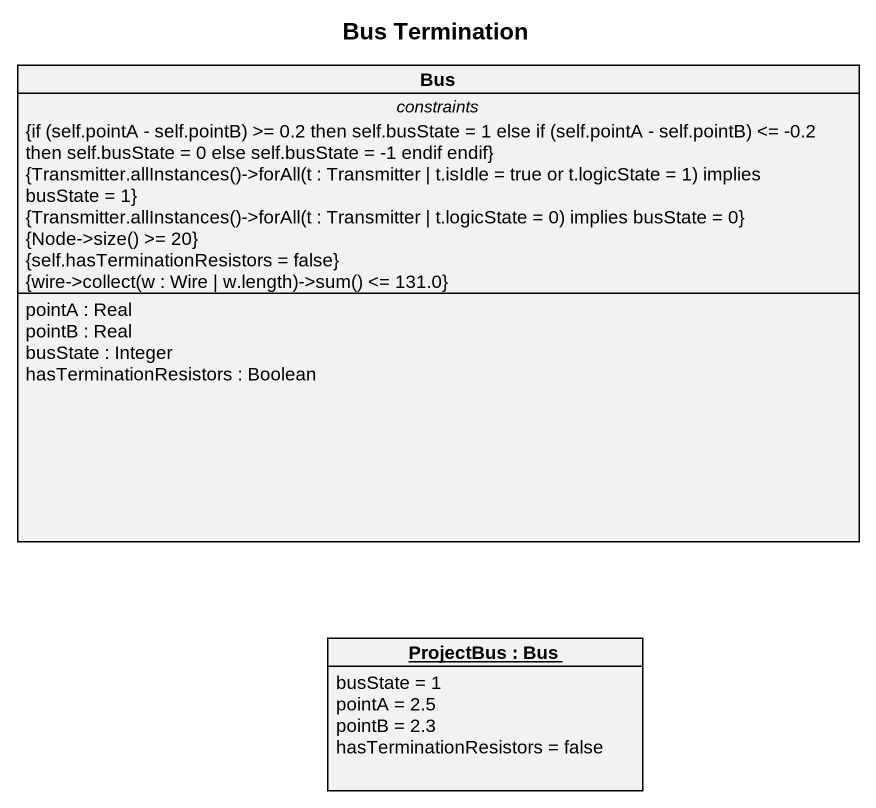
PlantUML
@startuml
title Bus Termination
hide circle
hide empty members
class Bus {
  -- constraints --
  {field} {if (self.pointA - self.pointB) >= 0.2 then self.busState = 1 else if (self.pointA - self.pointB) <= -0.2 then self.busState = 0 else self.busState = -1 endif endif}
  {field} {Transmitter.allInstances()->forAll(t : Transmitter | t.isIdle = true or t.logicState = 1) implies busState = 1}
  {field} {Transmitter.allInstances()->forAll(t : Transmitter | t.logicState = 0) implies busState = 0}
  {field} {Node->size() >= 20}
  {self.hasTerminationResistors = false}
  {field} {wire->collect(w : Wire | w.length)->sum() <= 131.0}
  --
  pointA : Real
  pointB : Real
  busState : Integer
  hasTerminationResistors : Boolean
}
object "ProjectBus : Bus" as ProjectBus {
  busState = 1
  pointA = 2.5
  pointB = 2.3
  hasTerminationResistors = false
}
@enduml
